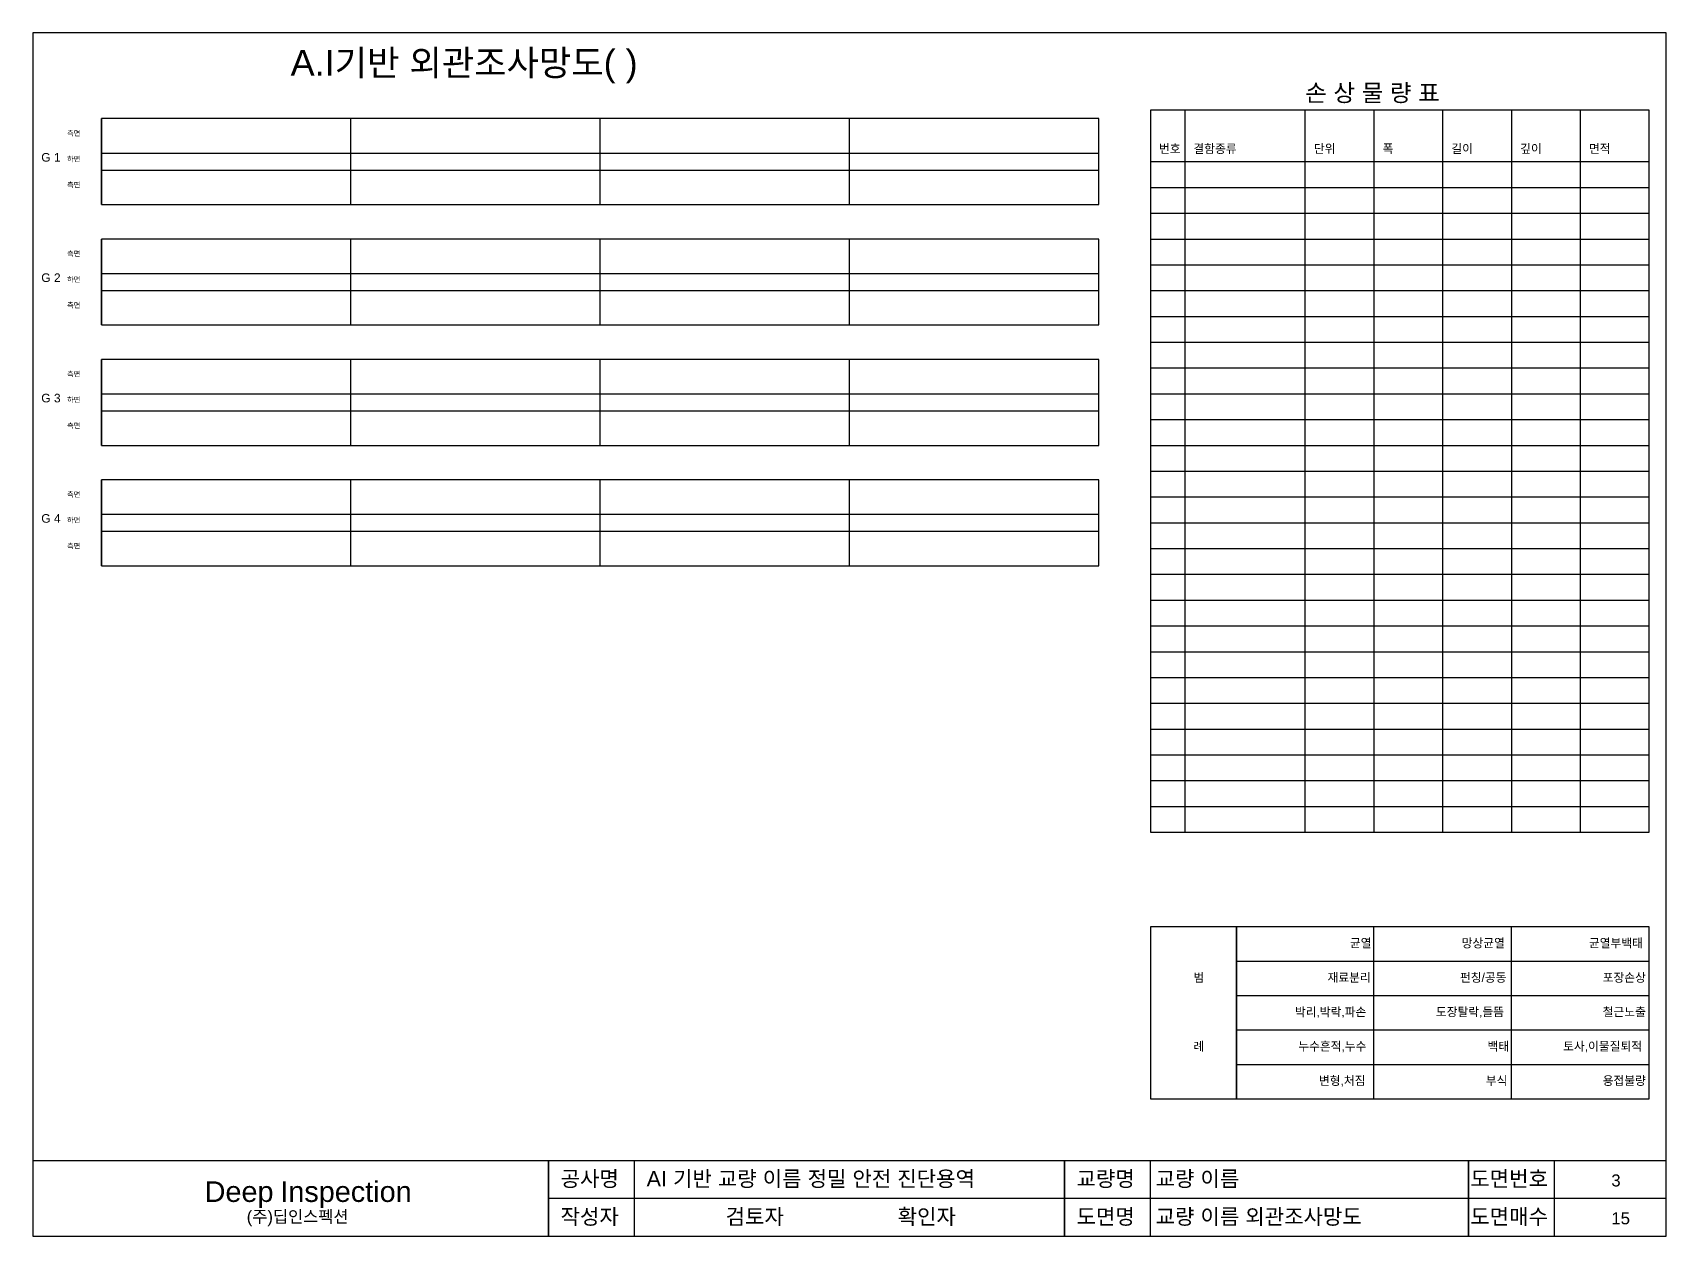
# Model space of a CAD drawing. Extents: x 1000 to 14950, y 1000 to 1700.
# Drawn here: x 3000 to 3950, y 1000 to 1700 of the extents above; entities that cross this region are included whole.
import ezdxf

# ---------------------------------------------------------------- set-up
doc = ezdxf.new("R2010")
doc.units = 0
doc.styles.get("Standard").update_dxf_attribs({"font": 'arial.ttf'})

msp = doc.modelspace()

# ---------------------------------------------------------------- linework, layer by layer
at = {"color": 7}
for p, q in [((3040, 1600), (3040, 1650)), ((3185, 1600), (3185, 1650)), ((3330, 1600), (3330, 1650)), ((3475, 1600), (3475, 1650)), ((3040, 1630), (3620, 1630)), ((3650, 1625), (3940, 1625)), ((3040, 1620), (3620, 1620)), ((3650, 1610), (3940, 1610)), ((3650, 1595), (3940, 1595)), ((3040, 1530), (3040, 1580)), ((3185, 1530), (3185, 1580)), ((3330, 1530), (3330, 1580)), ((3475, 1530), (3475, 1580)), ((3650, 1580), (3940, 1580)), ((3040, 1560), (3620, 1560)), ((3650, 1565), (3940, 1565)), ((3040, 1550), (3620, 1550)), ((3650, 1550), (3940, 1550)), ((3650, 1535), (3940, 1535)), ((3650, 1520), (3940, 1520)), ((3040, 1460), (3040, 1510)), ((3185, 1460), (3185, 1510)), ((3330, 1460), (3330, 1510)), ((3475, 1460), (3475, 1510)), ((3650, 1505), (3940, 1505)), ((3040, 1490), (3620, 1490)), ((3650, 1490), (3940, 1490)), ((3040, 1480), (3620, 1480)), ((3650, 1475), (3940, 1475)), ((3650, 1460), (3940, 1460)), ((3650, 1445), (3940, 1445)), ((3040, 1390), (3040, 1440)), ((3185, 1390), (3185, 1440)), ((3330, 1390), (3330, 1440)), ((3475, 1390), (3475, 1440)), ((3650, 1430), (3940, 1430)), ((3040, 1420), (3620, 1420)), ((3040, 1410), (3620, 1410)), ((3650, 1415), (3940, 1415)), ((3650, 1400), (3940, 1400)), ((3650, 1385), (3940, 1385)), ((3650, 1370), (3940, 1370)), ((3650, 1355), (3940, 1355)), ((3650, 1340), (3940, 1340)), ((3650, 1325), (3940, 1325)), ((3650, 1310), (3940, 1310)), ((3650, 1295), (3940, 1295)), ((3650, 1280), (3940, 1280)), ((3650, 1265), (3940, 1265)), ((3650, 1250), (3940, 1250)), ((3650, 1235), (3940, 1235)), ((3700, 1160), (3940, 1160)), ((3700, 1140), (3940, 1140)), ((3700, 1120), (3940, 1120)), ((3700, 1100), (3940, 1100)), ((3700, 1080), (3940, 1080)), ((3350, 1000), (3350, 1044)), ((3650, 1000), (3650, 1044)), ((3885, 1000), (3885, 1044))]:
    msp.add_line(p, q, dxfattribs=at)
at = {"layer": 'GirderFrameLayer', "color": 7}
for points in [[(3040, 1600, 0), (3620, 1600, 0), (3620, 1650, 0), (3040, 1650, 0)], [(3040, 1530, 0), (3620, 1530, 0), (3620, 1580, 0), (3040, 1580, 0)], [(3040, 1460, 0), (3620, 1460, 0), (3620, 1510, 0), (3040, 1510, 0)], [(3040, 1390, 0), (3620, 1390, 0), (3620, 1440, 0), (3040, 1440, 0)]]:
    msp.add_polyline3d(points, close=True, dxfattribs=at)
at = {"layer": 'OutineLayer', "color": 7}
for points in [[(3000, 1000, 0), (3950, 1000, 0), (3950, 1700, 0), (3000, 1700, 0)], [(3000, 1000, 0), (3300, 1000, 0), (3300, 1044, 0), (3000, 1044, 0)], [(3300, 1000, 0), (3600, 1000, 0), (3600, 1044, 0), (3300, 1044, 0)], [(3600, 1000, 0), (3835, 1000, 0), (3835, 1044, 0), (3600, 1044, 0)], [(3835, 1000, 0), (3950, 1000, 0), (3950, 1044, 0), (3835, 1044, 0)], [(3300, 1000, 0), (3950, 1000, 0), (3950, 1022, 0), (3300, 1022, 0)]]:
    msp.add_polyline3d(points, close=True, dxfattribs=at)
at = {"layer": 'Table', "color": 7}
for points in [[(3650, 1235, 0), (3940, 1235, 0), (3940, 1655, 0), (3650, 1655, 0)], [(3670, 1235, 0), (3740, 1235, 0), (3740, 1655, 0), (3670, 1655, 0)], [(3780, 1235, 0), (3820, 1235, 0), (3820, 1655, 0), (3780, 1655, 0)], [(3860, 1235, 0), (3900, 1235, 0), (3900, 1655, 0), (3860, 1655, 0)], [(3650, 1080, 0), (3940, 1080, 0), (3940, 1180, 0), (3650, 1180, 0)], [(3700, 1080, 0), (3700, 1080, 0), (3700, 1180, 0), (3700, 1180, 0)], [(3700, 1080, 0), (3780, 1080, 0), (3780, 1180, 0), (3700, 1180, 0)], [(3700, 1080, 0), (3860, 1080, 0), (3860, 1180, 0), (3700, 1180, 0)]]:
    msp.add_polyline3d(points, close=True, dxfattribs=at)

# ---------------------------------------------------------------- texts
at = {"layer": 'bottomInfomation', "color": 7}
for s, height, p in [('공사명', 9, (3307, 1029)), ('AI 기반 교량 이름 정밀 안전 진단용역', 9, (3357, 1029)), ('교량명', 9, (3607, 1029)), ('교량 이름', 9, (3653, 1029)), ('도면번호', 9, (3836, 1029)), ('3', 7, (3918, 1029)), ('작성자', 9, (3307, 1007)), ('검토자', 9, (3403, 1007)), ('확인자', 9, (3503, 1007)), ('도면명', 9, (3607, 1007)), ('교량 이름 외관조사망도', 9, (3653, 1007)), ('도면매수', 9, (3836, 1007)), ('         (주)딥인스펙션', 7, (3100, 1008)), ('15', 7, (3918, 1007))]:
    msp.add_text(s, height=height, dxfattribs=at).set_placement(p)
at = {"layer": 'bottomInfomation', "color": 5}
msp.add_text('Deep', height=12, dxfattribs=at).set_placement((3100, 1020))
at = {"layer": 'bottomInfomation', "color": 9}
msp.add_text('Inspection', height=12, dxfattribs=at).set_placement((3144, 1020))
at = {"layer": 'GirderFrameNumberLayer', "color": 7}
for s, height, p in [('측면', 3, (3020, 1640)), ('G 1', 5, (3005, 1625)), ('하면', 3, (3020, 1625)), ('측면', 3, (3020, 1610)), ('측면', 3, (3020, 1570)), ('G 2', 5, (3005, 1555)), ('하면', 3, (3020, 1555)), ('측면', 3, (3020, 1540)), ('측면', 3, (3020, 1500)), ('G 3', 5, (3005, 1485)), ('하면', 3, (3020, 1485)), ('측면', 3, (3020, 1470)), ('측면', 3, (3020, 1430)), ('G 4', 5, (3005, 1415)), ('하면', 3, (3020, 1415)), ('측면', 3, (3020, 1400))]:
    msp.add_text(s, height=height, dxfattribs=at).set_placement(p)
at = {"layer": 'LabelLayer', "color": 5}
for s, p in [('번호', (3655, 1630)), ('결함종류', (3675, 1630)), ('단위', (3745, 1630)), ('폭', (3785, 1630)), ('길이', (3825, 1630)), ('깊이', (3865, 1630)), ('면적', (3905, 1630))]:
    msp.add_text(s, height=5, dxfattribs=at).set_placement(p)
at = {"layer": 'LabelLayer', "color": 7}
for s, p in [('균열', (3766, 1168)), ('망상균열', (3831, 1168)), ('균열부백태', (3905, 1168)), ('범', (3675, 1148)), ('재료분리', (3753, 1148)), ('펀칭/공동', (3830, 1148)), ('포장손상', (3913, 1148)), ('박리,박락,파손', (3734, 1128)), ('도장탈락,들뜸', (3816, 1128)), ('철근노출', (3913, 1128)), ('례', (3675, 1108)), ('누수흔적,누수', (3736, 1108)), ('백태', (3846, 1108)), ('토사,이물질퇴적', (3890, 1108)), ('변형,처짐', (3748, 1088)), ('부식', (3845, 1088)), ('용접불량', (3913, 1088))]:
    msp.add_text(s, height=5, dxfattribs=at).set_placement(p)
at = {"layer": 'TitleLayer', "color": 5}
msp.add_text('A.I기반 외관조사망도( )', height=15, dxfattribs=at).set_placement((3150, 1675))
at = {"layer": 'TitleLayer', "color": 7}
msp.add_text('손 상 물 량 표', height=10, dxfattribs=at).set_placement((3740, 1660))

doc.saveas('drawing.dxf')
